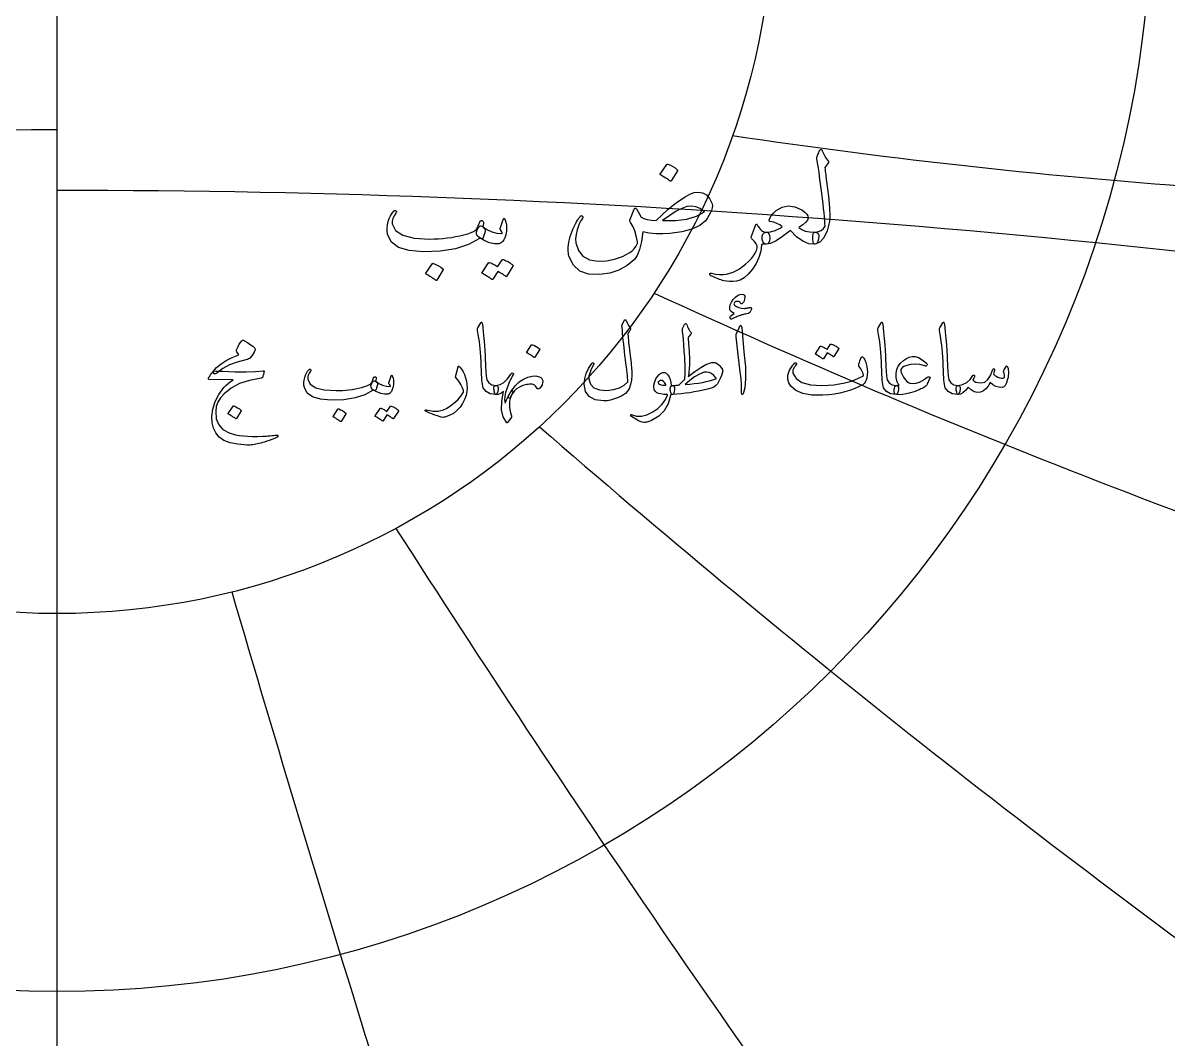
# Model space of a CAD drawing. Header units: millimetres. Extents: x -68 to 68, y -68 to 70.
# Drawn here: x -1.37 to 44.53, y -45.76 to -5.04 of the extents above; entities that cross this region are included whole.
import ezdxf

# ---------------------------------------------------------------- set-up
doc = ezdxf.new("R2010")
doc.units = ezdxf.units.MM
for name, color, linetype in [('CUT_OUTER', 1, 'Continuous'), ('ENGRAVE', 7, 'Continuous'), ('ENGRAVE_FINE', 8, 'Continuous'), ('TEXT', 5, 'Continuous')]:
    doc.layers.add(name, color=color, linetype=linetype)

msp = doc.modelspace()

# ---------------------------------------------------------------- linework, layer by layer
at = {"layer": 'CUT_OUTER'}
msp.add_arc((-0.0002, -0.0002), 68.4749, 142.031029, 87.802838, dxfattribs=at)
at = {"layer": 'ENGRAVE'}
for points in [[(0, -67), (0, 67)], [(0, -67), (0, 67)], [(0, -67), (0, -28.7086)], [(0, -67), (0, -28.7086)]]:
    msp.add_lwpolyline(points, dxfattribs=at)
for radius in [67, 43.8575, 28.7086]:
    msp.add_circle((0, 0), radius, dxfattribs=at)
for centre, radius, start, end in [((64.0554, 239.058), 251.3469, 261.538852, 270.412415), ((154.6262, 267.8205), 312.3469, 245.263509, 252.362359), ((291.4844, 291.4844), 414.5477, 228.966788, 234.290925), ((535.384, 309.1041), 619.762, 212.653734, 216.203159), ((1194.1433, 319.9697), 1237.0459, 196.3296474, 198.1043599)]:
    msp.add_arc(centre, radius, start, end, dxfattribs=at)
at = {"layer": 'ENGRAVE_FINE'}
for centre, radius, start, end in [((0, -213.2992), 203.977, 90, 108.302709), ((0, -424.3012), 412.5496, 80.957515, 90)]:
    msp.add_arc(centre, radius, start, end, dxfattribs=at)
at = {"layer": 'TEXT'}
for points in [[(30.4585, -10.396), (30.4944, -10.3092), (30.5223, -10.2403), (30.5423, -10.1894), (30.5543, -10.1565), (30.5636, -10.1355), (30.5756, -10.1205), (30.5902, -10.1116), (30.6075, -10.1086), (30.6271, -10.1119), (30.6434, -10.1219), (30.6564, -10.1385), (30.666, -10.1618), (30.7103, -10.2759), (30.7632, -10.3787), (30.8247, -10.4702), (30.8949, -10.5503), (30.9145, -10.576), (30.9202, -10.6049), (30.9119, -10.6372), (30.8896, -10.6728), (30.7725, -10.8378), (30.7805, -10.9116), (30.7885, -10.9841), (30.7965, -11.0553), (30.8044, -11.1252), (30.8124, -11.1937), (30.8204, -11.2609), (30.8284, -11.3268), (30.8364, -11.3913), (30.9099, -11.9888), (30.9548, -12.4558), (30.9711, -12.7925), (30.9588, -12.9987), (30.8583, -13.373), (30.7273, -13.6494), (30.5656, -13.8281), (30.3733, -13.9089), (30.368, -13.9089), (30.3627, -13.9089), (30.3573, -13.9089), (30.352, -13.9089), (30.3204, -13.879), (30.3001, -13.8104), (30.2911, -13.7033), (30.2935, -13.5576), (30.2985, -13.5037), (30.3134, -13.4645), (30.3384, -13.4398), (30.3733, -13.4299), (30.5084, -13.4029), (30.6208, -13.354), (30.7106, -13.2832), (30.7778, -13.1903), (30.7733, -13.0789), (30.7652, -12.9522), (30.7534, -12.8101), (30.7379, -12.6528), (30.7191, -12.4808), (30.6973, -12.2948), (30.6725, -12.0949), (30.6448, -11.881), (30.6191, -11.6707), (30.5955, -11.4818), (30.5739, -11.3141), (30.5543, -11.1678), (30.5373, -11.0427), (30.5237, -10.9389), (30.5134, -10.8564), (30.5064, -10.7952), (30.4531, -10.4918), (30.4515, -10.4619), (30.4518, -10.4359), (30.4541, -10.414), (30.4585, -10.396)], [(24.4333, -10.71), (24.44, -10.7034), (24.4493, -10.6994), (24.4612, -10.698), (24.4759, -10.6994), (24.5793, -10.7413), (24.6768, -10.7925), (24.7683, -10.8531), (24.8538, -10.9229), (24.8621, -10.9336), (24.8658, -10.9442), (24.8648, -10.9549), (24.8591, -10.9655), (24.609, -11.37), (24.5996, -11.3797), (24.5877, -11.382), (24.573, -11.377), (24.5557, -11.3647), (24.5408, -11.3541), (24.5171, -11.3381), (24.4849, -11.3168), (24.444, -11.2902), (24.3937, -11.2582), (24.3335, -11.221), (24.2633, -11.1784), (24.1831, -11.1305), (24.1725, -11.1225), (24.1672, -11.1145), (24.1672, -11.1066), (24.1725, -11.0986)], [(25.6788, -11.8171), (25.8644, -11.8444), (26.0221, -11.9316), (26.1518, -12.0786), (26.2536, -12.2855), (26.2649, -12.3647), (26.2563, -12.4532), (26.2277, -12.551), (26.1791, -12.6581), (26.1232, -12.7612), (26.0727, -12.847), (26.0274, -12.9156), (25.9875, -12.9668), (25.7546, -13.1584), (25.4393, -13.3074), (25.0414, -13.4139), (24.561, -13.4778), (24.272, -13.4917), (23.9955, -13.4857), (23.7317, -13.4598), (23.4806, -13.4139), (23.4214, -13.8041), (23.3448, -14.1178), (23.251, -14.355), (23.1399, -14.5157), (22.8485, -14.7635), (22.5172, -14.9481), (22.1459, -15.0695), (21.7348, -15.1278), (21.302, -15.1075), (20.9563, -14.9827), (20.6979, -14.7535), (20.5265, -14.4199), (20.5119, -14.3681), (20.4999, -14.3141), (20.4906, -14.2577), (20.484, -14.199), (20.4806, -14.1383), (20.4813, -14.0759), (20.4859, -14.0119), (20.4946, -13.9461), (20.5132, -13.8299), (20.5372, -13.7153), (20.5665, -13.6023), (20.601, -13.4911), (20.6406, -13.3818), (20.6849, -13.2748), (20.7338, -13.1702), (20.7873, -13.0679), (20.8111, -13.0263), (20.8346, -12.9868), (20.8577, -12.9492), (20.8805, -12.9136), (20.9026, -12.88), (20.9237, -12.8484), (20.9439, -12.8188), (20.963, -12.7911), (20.9766, -12.7755), (20.9909, -12.7659), (21.0059, -12.7622), (21.0215, -12.7645), (21.0382, -12.7709), (21.0508, -12.7792), (21.0595, -12.7895), (21.0641, -12.8018), (21.0654, -12.8158), (21.0641, -12.8311), (21.0601, -12.8477), (21.0535, -12.8657), (21.0145, -12.9245), (20.9776, -12.9894), (20.9427, -13.0603), (20.9098, -13.1371), (20.8406, -13.3337), (20.798, -13.519), (20.782, -13.693), (20.7927, -13.8557), (20.8921, -14.1647), (21.0734, -14.3893), (21.3366, -14.5293), (21.6815, -14.5849), (22.0149, -14.5692), (22.3389, -14.5064), (22.6536, -14.3962), (22.959, -14.2389), (23.0511, -14.1734), (23.1306, -14.0939), (23.1975, -14.0004), (23.2517, -13.8929), (23.258, -13.878), (23.261, -13.8597), (23.2607, -13.838), (23.257, -13.8131), (23.2101, -13.5749), (23.1492, -13.366), (23.0744, -13.1864), (22.9856, -13.036), (22.9679, -13.0084), (22.9576, -12.9841), (22.9546, -12.9631), (22.959, -12.9455), (23.124, -12.5091), (23.1476, -12.4761), (23.1705, -12.4625), (23.1928, -12.4681), (23.2144, -12.4931), (23.4114, -12.8284), (23.5168, -12.8783), (23.6522, -12.9162), (23.8176, -12.9422), (24.0128, -12.9561), (24.2447, -12.7303), (24.4772, -12.521), (24.7104, -12.3284), (24.9443, -12.1524), (25.1678, -12.0057), (25.3648, -11.9009), (25.5351, -11.8381), (25.6788, -11.8171)], [(25.9396, -12.6049), (25.7763, -12.4804), (25.6056, -12.4053), (25.4276, -12.3793), (25.2423, -12.4026), (25.0414, -12.4735), (24.8112, -12.5902), (24.5517, -12.7529), (24.263, -12.9615), (24.7889, -12.9631), (25.2437, -12.9043), (25.6272, -12.7848), (25.9396, -12.6049)], [(30.3733, -13.4299), (30.4511, -13.4415), (30.5037, -13.4764), (30.531, -13.5346), (30.533, -13.6161), (30.507, -13.7422), (30.4718, -13.833), (30.4272, -13.8886), (30.3733, -13.9089), (30.1281, -13.8866), (29.8823, -13.7878), (29.6358, -13.6125), (29.3886, -13.3607), (29.0769, -13.6025), (28.8125, -13.7745), (28.5952, -13.8766), (28.4252, -13.9089), (28.369, -13.8963), (28.3228, -13.8583), (28.2865, -13.7951), (28.2602, -13.7066), (28.2526, -13.5895), (28.2775, -13.5044), (28.3351, -13.4511), (28.4252, -13.4299), (28.5072, -13.4219), (28.5882, -13.4086), (28.6683, -13.3899), (28.7473, -13.366), (28.8253, -13.3364), (28.9023, -13.3008), (28.9783, -13.2592), (29.0533, -13.2116), (28.9612, -13.1365), (28.8497, -13.0759), (28.719, -13.03), (28.569, -12.9987), (28.5553, -12.9931), (28.5463, -12.9814), (28.542, -12.9638), (28.5423, -12.9402), (28.5676, -12.8587), (28.6222, -12.7685), (28.706, -12.6697), (28.8191, -12.5623), (29.055, -12.4209), (29.3048, -12.3693), (29.5686, -12.4076), (29.8464, -12.5357), (29.9641, -12.6175), (30.046, -12.698), (30.0919, -12.7772), (30.1019, -12.855), (30.0726, -12.9389), (30.0007, -13.0307), (29.8863, -13.1305), (29.7293, -13.2382), (29.8414, -13.3221), (29.9861, -13.382), (30.1634, -13.4179), (30.3733, -13.4299)], [(17.0562, -13.2063), (17.0614, -13.209), (17.0662, -13.2116), (17.0707, -13.2143), (17.0748, -13.217), (17.079, -13.22), (17.0835, -13.2236), (17.0883, -13.2279), (17.0935, -13.2329), (17.1364, -13.2835), (17.1533, -13.3553), (17.1444, -13.4485), (17.1094, -13.5629), (17.0772, -13.6325), (17.0442, -13.676), (17.0106, -13.6937), (16.9764, -13.6853), (16.9591, -13.677), (16.9444, -13.6734), (16.9325, -13.6744), (16.9231, -13.68), (16.4867, -13.9189), (15.9651, -14.0872), (15.3583, -14.185), (14.6664, -14.2123), (14.1068, -14.1644), (13.6844, -14.0366), (13.3989, -13.8291), (13.2506, -13.5416), (13.2276, -13.4059), (13.2226, -13.2702), (13.2356, -13.1345), (13.2665, -12.9987), (13.3088, -12.8786), (13.361, -12.7685), (13.4232, -12.6684), (13.4954, -12.5782), (13.509, -12.5669), (13.5233, -12.5596), (13.5383, -12.5563), (13.554, -12.557), (13.5686, -12.5633), (13.5806, -12.5716), (13.5899, -12.5819), (13.5965, -12.5942), (13.5995, -12.6062), (13.5979, -12.6208), (13.5915, -12.6381), (13.5806, -12.6581), (13.5034, -12.7712), (13.4528, -12.8816), (13.4289, -12.9894), (13.4315, -13.0945), (13.5579, -13.358), (13.852, -13.547), (14.3137, -13.6614), (14.9431, -13.7013), (15.116, -13.6986), (15.2884, -13.6907), (15.4606, -13.6774), (15.6324, -13.6587), (15.8029, -13.6348), (15.9711, -13.6055), (16.1369, -13.5709), (16.3004, -13.531), (16.4591, -13.4857), (16.5892, -13.4405), (16.6906, -13.3953), (16.7635, -13.35), (16.7916, -13.3261), (16.8174, -13.2968), (16.8408, -13.2622), (16.8619, -13.2223), (16.8817, -13.1777), (16.9012, -13.1291), (16.9203, -13.0766), (16.9391, -13.02), (16.9464, -13.0027), (16.9577, -12.9881), (16.973, -12.9761), (16.9923, -12.9668), (17.013, -12.9618), (17.0323, -12.9628), (17.0502, -12.9698), (17.0669, -12.9828), (17.0802, -13.0007), (17.0881, -13.0227), (17.0908, -13.0486), (17.0881, -13.0786)], [(16.8965, -13.6321), (16.8386, -13.5772), (16.8087, -13.5084), (16.8067, -13.4255), (16.8327, -13.3287), (16.8889, -13.2419), (16.9404, -13.189), (16.9873, -13.1701), (17.0296, -13.185), (17.2292, -13.3171), (17.4288, -13.4099), (17.6284, -13.4635), (17.828, -13.4778), (17.835, -13.4764), (17.84, -13.4724), (17.843, -13.4658), (17.844, -13.4565), (17.839, -13.4388), (17.824, -13.4126), (17.799, -13.3776), (17.7641, -13.3341), (17.7575, -13.3207), (17.7535, -13.3074), (17.7521, -13.2941), (17.7535, -13.2808), (17.8812, -12.9136), (17.8872, -12.8996), (17.8945, -12.8896), (17.9032, -12.8836), (17.9131, -12.8816), (17.9231, -12.8833), (17.9318, -12.8883), (17.9391, -12.8966), (17.9451, -12.9082), (17.985, -13.0277), (18.009, -13.1464), (18.0169, -13.2645), (18.009, -13.382), (17.983, -13.528), (17.9477, -13.6468), (17.9032, -13.7382), (17.8493, -13.8024), (17.8084, -13.8377), (17.7708, -13.8636), (17.7365, -13.8803), (17.7056, -13.8876), (17.5273, -13.8916), (17.333, -13.8503), (17.1227, -13.7639), (16.8965, -13.6321)], [(27.8238, -13.5789), (27.9888, -13.1531), (28.0071, -13.1192), (28.0247, -13.1025), (28.0417, -13.1032), (28.058, -13.1211), (28.1026, -13.1957), (28.1458, -13.2595), (28.1877, -13.3128), (28.2283, -13.3553), (28.2729, -13.3879), (28.3215, -13.4112), (28.374, -13.4252), (28.4306, -13.4299), (28.4865, -13.4445), (28.5264, -13.4884), (28.5503, -13.5616), (28.5583, -13.6641), (28.5503, -13.7672), (28.5264, -13.8424), (28.4865, -13.8896), (28.4306, -13.9089), (28.3877, -13.9109), (28.3441, -13.9116), (28.2998, -13.9109), (28.2549, -13.9089), (28.2473, -13.9109), (28.2403, -13.9169), (28.234, -13.9269), (28.2283, -13.9408), (28.1997, -14.1927), (28.1298, -14.4372), (28.0187, -14.6743), (27.8664, -14.9042), (27.6964, -15.1041), (27.5324, -15.2515), (27.3744, -15.3463), (27.2223, -15.3886), (27.0793, -15.3995), (26.9482, -15.4005), (26.8291, -15.3916), (26.722, -15.3726), (26.6696, -15.358), (26.6136, -15.3407), (26.5539, -15.3207), (26.4905, -15.2981), (26.4238, -15.2721), (26.3541, -15.2422), (26.2814, -15.2083), (26.2057, -15.1703), (26.1868, -15.1617), (26.1725, -15.1517), (26.1628, -15.1404), (26.1578, -15.1278), (26.1545, -15.1108), (26.1552, -15.0972), (26.1598, -15.0868), (26.1685, -15.0799), (26.1798, -15.0735), (26.1924, -15.0705), (26.2064, -15.0709), (26.2217, -15.0745), (26.3894, -15.1085), (26.5464, -15.1251), (26.6927, -15.1244), (26.8285, -15.1065), (26.9627, -15.071), (27.0939, -15.0233), (27.2222, -14.9633), (27.3474, -14.8909), (27.47, -14.8066), (27.5903, -14.7106), (27.7082, -14.603), (27.8238, -14.4837), (27.9106, -14.375), (27.9795, -14.2668), (28.0304, -14.1594), (28.0633, -14.0526), (28.0537, -13.9781), (28.0141, -13.8929), (27.9445, -13.7971), (27.8451, -13.6907), (27.8278, -13.6677), (27.8185, -13.6414), (27.8171, -13.6118), (27.8238, -13.5789)], [(15.039, -14.686), (15.0456, -14.6793), (15.0549, -14.6753), (15.0669, -14.674), (15.0815, -14.6753), (15.185, -14.7173), (15.2825, -14.7685), (15.3739, -14.829), (15.4594, -14.8989), (15.4678, -14.9095), (15.4714, -14.9202), (15.4704, -14.9308), (15.4648, -14.9415), (15.2146, -15.346), (15.2053, -15.3556), (15.1933, -15.358), (15.1787, -15.353), (15.1614, -15.3407), (15.1464, -15.33), (15.1228, -15.3141), (15.0905, -15.2928), (15.0496, -15.2661), (14.9994, -15.2342), (14.9392, -15.197), (14.869, -15.1544), (14.7888, -15.1065), (14.7781, -15.0985), (14.7728, -15.0905), (14.7728, -15.0825), (14.7781, -15.0745)], [(17.844, -14.537), (17.8506, -14.5303), (17.8599, -14.5263), (17.8719, -14.525), (17.8865, -14.5263), (17.9389, -14.5459), (17.9897, -14.5676), (18.0387, -14.5912), (18.0861, -14.6168), (18.1322, -14.6447), (18.1773, -14.6753), (18.2214, -14.7086), (18.2644, -14.7445), (18.2728, -14.7555), (18.2764, -14.7672), (18.2754, -14.7795), (18.2698, -14.7924), (18.0143, -15.197), (18.0073, -15.2023), (17.997, -15.2023), (17.9833, -15.197), (17.9664, -15.1863), (17.9547, -15.1765), (17.9358, -15.163), (17.9095, -15.1459), (17.8759, -15.1251), (17.8346, -15.1003), (17.7854, -15.0712), (17.7282, -15.0378), (17.663, -15), (17.4607, -15.3141), (17.4514, -15.3237), (17.4394, -15.326), (17.4248, -15.321), (17.4075, -15.3087), (17.3925, -15.2981), (17.3689, -15.2821), (17.3366, -15.2608), (17.2957, -15.2342), (17.2455, -15.2023), (17.1853, -15.165), (17.1151, -15.1224), (17.0349, -15.0745), (17.0266, -15.0666), (17.0229, -15.0586), (17.0239, -15.0506), (17.0296, -15.0426), (17.2904, -14.6541), (17.2971, -14.6474), (17.3064, -14.6434), (17.3183, -14.6421), (17.333, -14.6434), (17.3776, -14.6579), (17.4208, -14.6747), (17.4627, -14.6938), (17.5033, -14.7153), (17.5426, -14.7387), (17.5805, -14.7638), (17.6171, -14.7906), (17.6523, -14.8191)], [(27.6927, -16.6899), (27.6407, -16.6997), (27.5924, -16.7089), (27.5479, -16.7176), (27.5071, -16.7259), (27.4703, -16.7339), (27.4377, -16.7418), (27.4094, -16.7498), (27.3853, -16.7578), (27.3609, -16.7669), (27.3315, -16.7783), (27.297, -16.7919), (27.2576, -16.8077), (27.2132, -16.826), (27.1638, -16.8471), (27.1094, -16.8709), (27.05, -16.8975), (27.0258, -16.9055), (27.0051, -16.9055), (26.9879, -16.8975), (26.9742, -16.8816), (26.9659, -16.8424), (26.9891, -16.7967), (27.0438, -16.7446), (27.1299, -16.6859), (27.064, -16.6485), (27.0141, -16.6081), (26.9802, -16.5647), (26.9622, -16.5183), (26.9587, -16.4307), (26.9802, -16.3357), (27.0266, -16.2331), (27.0979, -16.1231), (27.183, -16.0245), (27.2706, -15.9564), (27.3606, -15.9187), (27.4532, -15.9115), (27.5049, -15.9245), (27.54, -15.9514), (27.5587, -15.9923), (27.561, -16.0472), (27.552, -16.1066), (27.537, -16.161), (27.5161, -16.2104), (27.4891, -16.2548), (27.4622, -16.286), (27.4372, -16.2997), (27.4143, -16.296), (27.3933, -16.2748), (27.3694, -16.2431), (27.3414, -16.2199), (27.3095, -16.2052), (27.2736, -16.1989), (27.2359, -16.1989), (27.2027, -16.2069), (27.174, -16.2229), (27.1498, -16.2468), (27.1321, -16.2758), (27.1269, -16.3027), (27.1341, -16.3277), (27.1538, -16.3506), (27.2277, -16.4053), (27.3175, -16.4454), (27.4233, -16.4711), (27.545, -16.4824), (27.5556, -16.482), (27.5675, -16.4809), (27.5806, -16.479), (27.5949, -16.4764), (27.6105, -16.4733), (27.6274, -16.4699), (27.6454, -16.4663), (27.6648, -16.4624), (27.6857, -16.4585), (27.7047, -16.4549), (27.7217, -16.4515), (27.7366, -16.4484), (27.7499, -16.4458), (27.7616, -16.4439), (27.7718, -16.4428), (27.7805, -16.4424), (27.797, -16.4442), (27.8105, -16.4494), (27.821, -16.4582), (27.8284, -16.4704), (27.8332, -16.4821), (27.8354, -16.4933), (27.8352, -16.5041), (27.8324, -16.5143), (27.7938, -16.5866), (27.7576, -16.64), (27.7239, -16.6745), (27.6927, -16.6899)], [(22.7268, -16.9614), (22.7337, -16.9492), (22.7427, -16.9404), (22.7537, -16.9352), (22.7667, -16.9334), (22.7796, -16.9357), (22.7906, -16.9424), (22.7996, -16.9537), (22.8066, -16.9694), (22.8438, -17.0609), (22.8834, -17.14), (22.9256, -17.2066), (22.9703, -17.2608), (22.9835, -17.2802), (22.9872, -17.3027), (22.9815, -17.3282), (22.9663, -17.3566), (22.9565, -17.3703), (22.9473, -17.3835), (22.9386, -17.3963), (22.9303, -17.4085), (22.9226, -17.42), (22.9154, -17.4304), (22.9086, -17.4399), (22.9024, -17.4484), (22.8919, -17.4639), (22.8844, -17.4823), (22.8799, -17.5038), (22.8784, -17.5282), (22.8832, -17.5972), (22.8894, -17.6725), (22.8972, -17.7539), (22.9064, -17.8416), (22.9169, -17.9355), (22.9283, -18.0357), (22.9408, -18.1421), (22.9543, -18.2548), (22.9694, -18.3672), (22.9827, -18.4728), (22.9943, -18.5718), (23.0042, -18.664), (23.0126, -18.7497), (23.0197, -18.8291), (23.0255, -18.9023), (23.0301, -18.9693), (23.0354, -19.1677), (23.0192, -19.3556), (22.9815, -19.5329), (22.9224, -19.6999), (22.8647, -19.7979), (22.7757, -19.8885), (22.6551, -19.9716), (22.5032, -20.0472), (22.3385, -20.1098), (22.1839, -20.1539), (22.0391, -20.1796), (21.9044, -20.1869), (21.5671, -20.1405), (21.3256, -20.0132), (21.1799, -19.8051), (21.13, -19.5162), (21.1474, -19.3009), (21.2038, -19.0901), (21.2991, -18.8838), (21.4334, -18.6819), (21.4436, -18.6702), (21.4543, -18.663), (21.4656, -18.6602), (21.4773, -18.662), (21.4898, -18.6667), (21.4992, -18.6729), (21.5057, -18.6807), (21.5092, -18.6899), (21.5117, -18.7036), (21.5112, -18.7168), (21.5077, -18.7296), (21.5012, -18.7418), (21.4097, -18.9202), (21.3465, -19.0721), (21.3119, -19.1976), (21.3056, -19.2967), (21.3722, -19.51), (21.5162, -19.6589), (21.7375, -19.7435), (22.0361, -19.7637), (22.3054, -19.7345), (22.5341, -19.6669), (22.7225, -19.5609), (22.8705, -19.4164), (22.8673, -19.3467), (22.862, -19.2652), (22.8544, -19.1721), (22.8445, -19.0671), (22.8322, -18.9502), (22.8171, -18.8211), (22.7992, -18.6798), (22.7786, -18.5262), (22.7592, -18.3678), (22.7407, -18.2119), (22.7233, -18.0584), (22.7068, -17.9075), (22.6916, -17.759), (22.6779, -17.6131), (22.6656, -17.4696), (22.6549, -17.3286), (22.6389, -17.1929), (22.6397, -17.1775), (22.6419, -17.163), (22.6457, -17.1495), (22.6509, -17.137)], [(16.9864, -17.0572), (16.9941, -17.0452), (17.0013, -17.0372), (17.0081, -17.0332), (17.0143, -17.0332), (17.0238, -17.0385), (17.0323, -17.0542), (17.0397, -17.0804), (17.0462, -17.1171), (17.0792, -17.4152), (17.1061, -17.6909), (17.1271, -17.9442), (17.142, -18.1749), (17.1516, -18.3723), (17.1605, -18.5492), (17.1686, -18.7056), (17.176, -18.8416), (17.1823, -18.9571), (17.1874, -19.0522), (17.1913, -19.1268), (17.1939, -19.1809), (17.2294, -19.3431), (17.3077, -19.4623), (17.429, -19.5387), (17.5931, -19.5721), (17.6388, -19.5841), (17.668, -19.612), (17.6807, -19.6559), (17.677, -19.7158), (17.6582, -19.8101), (17.638, -19.8775), (17.6163, -19.9179), (17.5931, -19.9314), (17.3621, -19.901), (17.1919, -19.8096), (17.0827, -19.6574), (17.0343, -19.4444), (17.0266, -19.3425), (17.0198, -19.2403), (17.0137, -19.1379), (17.0083, -19.0352), (17.0034, -18.9323), (16.9988, -18.8291), (16.9945, -18.7257), (16.9903, -18.622), (16.9829, -18.4243), (16.9724, -18.2463), (16.9589, -18.088), (16.9424, -17.9494), (16.923, -17.8163), (16.9005, -17.6745), (16.8751, -17.5239), (16.8466, -17.3646), (16.8429, -17.3359), (16.8436, -17.3097), (16.8489, -17.286), (16.8586, -17.2648)], [(25.1618, -17.1051), (25.1713, -17.0949), (25.1798, -17.0881), (25.1873, -17.0849), (25.1938, -17.0851), (25.2015, -17.0886), (25.2087, -17.0951), (25.2155, -17.1046), (25.2217, -17.1171), (25.247, -17.171), (25.2711, -17.2209), (25.2939, -17.2668), (25.3155, -17.3087), (25.3361, -17.3461), (25.3559, -17.3785), (25.375, -17.406), (25.3934, -17.4284), (25.4068, -17.4469), (25.4113, -17.4664), (25.4068, -17.4868), (25.3934, -17.5083), (25.3135, -17.6081), (25.3033, -17.6253), (25.2966, -17.645), (25.2933, -17.6672), (25.2936, -17.6919), (25.3065, -17.8803), (25.3175, -18.0462), (25.3265, -18.1897), (25.3335, -18.3107), (25.3387, -18.4095), (25.3425, -18.4863), (25.3447, -18.5412), (25.3455, -18.5741), (25.3446, -18.6714), (25.342, -18.7638), (25.3376, -18.8511), (25.3315, -18.9334), (25.3239, -19.0108), (25.315, -19.0831), (25.3049, -19.1505), (25.2936, -19.2128), (25.5648, -19.0053), (25.7995, -18.8456), (25.9979, -18.7338), (26.1598, -18.6699), (26.2319, -18.653), (26.2965, -18.646), (26.3537, -18.649), (26.4033, -18.662), (26.4734, -18.6984), (26.5401, -18.7558), (26.6032, -18.8341), (26.6628, -18.9334), (26.672, -18.9571), (26.6758, -18.9843), (26.674, -19.015), (26.6668, -19.0492), (26.6271, -19.1719), (26.58, -19.2887), (26.5253, -19.3995), (26.4632, -19.5043), (26.4028, -19.5716), (26.3175, -19.63), (26.2072, -19.6794), (26.072, -19.7198), (25.891, -19.7599), (25.7112, -19.7962), (25.5327, -19.8287), (25.3554, -19.8575), (25.1797, -19.8824), (25.0057, -19.9029), (24.8334, -19.9193), (24.6628, -19.9314), (24.6436, -19.9259), (24.6259, -19.9094), (24.6097, -19.882), (24.595, -19.8436), (24.582, -19.7964), (24.575, -19.7508), (24.574, -19.7066), (24.579, -19.6639), (24.5902, -19.6268), (24.608, -19.5991), (24.6322, -19.5809), (24.6628, -19.5721), (24.7036, -19.5699), (24.7422, -19.5671), (24.7785, -19.5639), (24.8125, -19.5601), (24.8444, -19.5564), (24.8739, -19.5532), (24.9012, -19.5504), (24.9263, -19.5482), (25.1499, -19.3326), (25.1519, -19.3232), (25.1539, -19.3111), (25.1558, -19.2963), (25.1578, -19.2787), (25.1598, -19.2584), (25.1618, -19.2353), (25.1638, -19.2095), (25.1658, -19.1809), (25.1676, -19.1498), (25.1688, -19.1165), (25.1696, -19.081), (25.1698, -19.0432), (25.1698, -19.0034), (25.1698, -18.9619), (25.1698, -18.9186), (25.1698, -18.8735), (25.1693, -18.8226), (25.1678, -18.7618), (25.1653, -18.6909), (25.1618, -18.6101), (25.1573, -18.5197), (25.1519, -18.4204), (25.1454, -18.3122), (25.1379, -18.1949), (25.1207, -17.9347), (25.1049, -17.7288), (25.0907, -17.5774), (25.078, -17.4803), (25.0678, -17.418), (25.061, -17.3706), (25.0578, -17.3381), (25.058, -17.3207), (25.0701, -17.2877), (25.0825, -17.2568), (25.0951, -17.2279), (25.1079, -17.2009), (25.121, -17.1755), (25.1344, -17.151), (25.148, -17.1276), (25.1618, -17.1051)], [(27.3295, -17.2568), (27.3676, -17.1829), (27.3983, -17.157), (27.4215, -17.179), (27.4372, -17.2488), (27.5291, -18.2268), (27.5837, -18.8271), (27.5959, -19.3067), (27.5657, -19.6654), (27.4931, -19.9034), (27.4799, -19.9229), (27.4682, -19.9334), (27.4579, -19.9349), (27.4492, -19.9274), (27.4422, -19.9157), (27.4372, -19.9005), (27.4342, -19.8817), (27.4332, -19.8595), (27.4332, -19.6866), (27.4253, -19.5033), (27.4093, -19.3094), (27.3853, -19.1051), (27.3801, -19.0517), (27.3644, -18.9075), (27.3382, -18.6724), (27.3015, -18.3466), (27.2137, -17.6241), (27.2117, -17.5856), (27.2137, -17.5502), (27.2197, -17.5178), (27.2297, -17.4883)], [(33.0299, -17.0572), (33.0377, -17.0452), (33.0449, -17.0372), (33.0516, -17.0332), (33.0579, -17.0332), (33.0674, -17.0385), (33.0758, -17.0542), (33.0833, -17.0804), (33.0898, -17.1171), (33.1228, -17.4152), (33.1497, -17.6909), (33.1707, -17.9442), (33.1856, -18.1749), (33.1952, -18.3723), (33.2041, -18.5492), (33.2122, -18.7056), (33.2196, -18.8416), (33.2259, -18.9571), (33.231, -19.0522), (33.2349, -19.1268), (33.2375, -19.1809), (33.2729, -19.3431), (33.3513, -19.4623), (33.4725, -19.5387), (33.6367, -19.5721), (33.6824, -19.5841), (33.7116, -19.612), (33.7243, -19.6559), (33.7205, -19.7158), (33.7018, -19.8101), (33.6816, -19.8775), (33.6599, -19.9179), (33.6367, -19.9314), (33.4057, -19.901), (33.2355, -19.8096), (33.1262, -19.6574), (33.0778, -19.4444), (33.0702, -19.3425), (33.0634, -19.2403), (33.0573, -19.1379), (33.0519, -19.0352), (33.047, -18.9323), (33.0424, -18.8291), (33.038, -18.7257), (33.0339, -18.622), (33.0264, -18.4243), (33.016, -18.2463), (33.0025, -18.088), (32.986, -17.9494), (32.9666, -17.8163), (32.9441, -17.6745), (32.9187, -17.5239), (32.8902, -17.3646), (32.8865, -17.3359), (32.8872, -17.3097), (32.8925, -17.286), (32.9022, -17.2648)], [(35.5009, -17.0572), (35.5087, -17.0452), (35.5159, -17.0372), (35.5227, -17.0332), (35.5289, -17.0332), (35.5384, -17.0385), (35.5469, -17.0542), (35.5543, -17.0804), (35.5608, -17.1171), (35.5938, -17.4152), (35.6207, -17.6909), (35.6417, -17.9442), (35.6566, -18.1749), (35.6662, -18.3723), (35.6751, -18.5492), (35.6832, -18.7056), (35.6906, -18.8416), (35.6969, -18.9571), (35.702, -19.0522), (35.7059, -19.1268), (35.7085, -19.1809), (35.744, -19.3431), (35.8223, -19.4623), (35.9436, -19.5387), (36.1077, -19.5721), (36.1534, -19.5841), (36.1826, -19.612), (36.1953, -19.6559), (36.1916, -19.7158), (36.1728, -19.8101), (36.1526, -19.8775), (36.1309, -19.9179), (36.1077, -19.9314), (35.8767, -19.901), (35.7065, -19.8096), (35.5973, -19.6574), (35.5489, -19.4444), (35.5412, -19.3425), (35.5344, -19.2403), (35.5283, -19.1379), (35.5229, -19.0352), (35.518, -18.9323), (35.5134, -18.8291), (35.5091, -18.7257), (35.5049, -18.622), (35.4975, -18.4243), (35.487, -18.2463), (35.4735, -18.088), (35.457, -17.9494), (35.4376, -17.8163), (35.4151, -17.6745), (35.3897, -17.5239), (35.3612, -17.3646), (35.3575, -17.3359), (35.3582, -17.3097), (35.3635, -17.286), (35.3732, -17.2648)], [(7.5694, -18.5382), (7.2206, -18.6293), (6.9127, -18.7468), (6.6457, -18.8907), (6.4197, -19.0611), (6.385, -19.0873), (6.3528, -19.1021), (6.3231, -19.1053), (6.2959, -19.0971), (6.2643, -19.0594), (6.269, -19.0063), (6.3102, -18.9376), (6.3878, -18.8536), (6.5711, -18.7014), (6.782, -18.5642), (7.0202, -18.4419), (7.2859, -18.3346), (7.2101, -18.2228), (7.1959, -18.1949), (7.1891, -18.167), (7.1899, -18.139), (7.1981, -18.1111), (7.2518, -18.0045), (7.3009, -17.9165), (7.3456, -17.8469), (7.3857, -17.7957), (7.4114, -17.7715), (7.4366, -17.7588), (7.4613, -17.7575), (7.4855, -17.7678), (7.626, -17.8471), (7.744, -17.9215), (7.8396, -17.9908), (7.9127, -18.0552), (7.9269, -18.0759), (7.9336, -18.1021), (7.9329, -18.1338), (7.9247, -18.1709), (7.899, -18.2291), (7.8578, -18.2997), (7.8012, -18.3828), (7.7291, -18.4783), (7.7101, -18.4925), (7.6772, -18.5073), (7.6303, -18.5225), (7.5694, -18.5382)], [(19.0182, -17.9434), (19.0232, -17.9384), (19.0302, -17.9354), (19.0392, -17.9344), (19.0502, -17.9354), (19.1278, -17.9669), (19.2009, -18.0053), (19.2695, -18.0507), (19.3336, -18.1031), (19.3398, -18.1111), (19.3426, -18.1191), (19.3418, -18.127), (19.3376, -18.135), (19.15, -18.4384), (19.143, -18.4456), (19.134, -18.4474), (19.123, -18.4436), (19.1101, -18.4344), (19.0988, -18.4264), (19.0811, -18.4145), (19.0569, -18.3985), (19.0262, -18.3785), (18.9886, -18.3546), (18.9434, -18.3266), (18.8908, -18.2947), (18.8306, -18.2588), (18.8226, -18.2528), (18.8186, -18.2468), (18.8186, -18.2408), (18.8226, -18.2348)], [(31.002, -17.9155), (31.007, -17.9105), (31.014, -17.9075), (31.023, -17.9065), (31.034, -17.9075), (31.0733, -17.9222), (31.1113, -17.9384), (31.1481, -17.9561), (31.1837, -17.9753), (31.2182, -17.9963), (31.252, -18.0193), (31.2851, -18.0442), (31.3174, -18.0711), (31.3236, -18.0794), (31.3264, -18.0881), (31.3256, -18.0973), (31.3214, -18.1071), (31.1298, -18.4105), (31.1245, -18.4145), (31.1168, -18.4145), (31.1066, -18.4105), (31.0939, -18.4025), (31.0851, -18.3951), (31.0709, -18.385), (31.0512, -18.3722), (31.026, -18.3566), (30.9951, -18.338), (30.9581, -18.3162), (30.9152, -18.2911), (30.8663, -18.2628), (30.7146, -18.4983), (30.7076, -18.5055), (30.6986, -18.5073), (30.6877, -18.5035), (30.6747, -18.4943), (30.6635, -18.4863), (30.6458, -18.4743), (30.6216, -18.4584), (30.5909, -18.4384), (30.5532, -18.4145), (30.508, -18.3865), (30.4554, -18.3546), (30.3953, -18.3186), (30.389, -18.3127), (30.3863, -18.3067), (30.387, -18.3007), (30.3913, -18.2947), (30.5869, -18.0033), (30.5919, -17.9983), (30.5989, -17.9953), (30.6078, -17.9943), (30.6188, -17.9953), (30.6522, -18.0062), (30.6847, -18.0188), (30.7161, -18.0331), (30.7466, -18.0492), (30.776, -18.0668), (30.8044, -18.0856), (30.8319, -18.1057), (30.8583, -18.127)], [(16.0682, -18.8176), (16.0705, -18.8104), (16.0732, -18.8047), (16.0764, -18.8004), (16.0802, -18.7977), (16.0914, -18.7967), (16.1051, -18.8017), (16.1213, -18.8127), (16.1401, -18.8296), (16.2129, -18.9162), (16.2758, -19.0162), (16.3287, -19.1298), (16.3716, -19.2568), (16.405, -19.3935), (16.4255, -19.5282), (16.433, -19.6609), (16.4275, -19.7917), (16.3921, -19.9638), (16.3337, -20.129), (16.2523, -20.2872), (16.148, -20.4384), (16.0233, -20.5753), (15.8806, -20.6869), (15.7199, -20.7729), (15.5413, -20.8336), (15.4934, -20.8438), (15.4455, -20.8465), (15.3976, -20.8418), (15.3497, -20.8296), (15.2393, -20.791), (15.1396, -20.7552), (15.0506, -20.7222), (14.9724, -20.6919), (14.9052, -20.6643), (14.8492, -20.6395), (14.8044, -20.6174), (14.7708, -20.598), (14.7638, -20.5921), (14.7589, -20.5861), (14.7559, -20.5801), (14.7549, -20.5741), (14.7556, -20.5664), (14.7579, -20.5591), (14.7616, -20.5524), (14.7668, -20.5461), (14.7736, -20.5414), (14.7818, -20.5392), (14.7915, -20.5394), (14.8028, -20.5422), (14.8711, -20.5605), (14.9365, -20.5756), (14.9989, -20.5874), (15.0582, -20.596), (15.1151, -20.6014), (15.17, -20.6035), (15.2229, -20.6024), (15.2738, -20.598), (15.3246, -20.5899), (15.3771, -20.5776), (15.4314, -20.561), (15.4874, -20.5402), (15.5451, -20.5148), (15.6046, -20.4848), (15.6659, -20.45), (15.7289, -20.4104), (15.9058, -20.2832), (16.0572, -20.145), (16.1832, -19.9958), (16.2838, -19.8356), (16.2903, -19.8226), (16.2938, -19.8076), (16.2942, -19.7907), (16.2918, -19.7717), (16.2498, -19.6597), (16.184, -19.5352), (16.0942, -19.3982), (15.9804, -19.2488), (15.9754, -19.2393), (15.9724, -19.2308), (15.9714, -19.2233), (15.9724, -19.2168)], [(32.3034, -18.4464), (32.3302, -18.4801), (32.3548, -18.5172), (32.3771, -18.5579), (32.3972, -18.6021), (32.4151, -18.6495), (32.4307, -18.6999), (32.444, -18.7533), (32.4551, -18.8097), (32.4696, -18.9229), (32.4731, -19.0352), (32.4656, -19.1465), (32.4471, -19.2568), (32.4192, -19.3551), (32.3832, -19.4344), (32.3393, -19.4948), (32.2874, -19.5362), (32.1228, -19.6233), (31.9481, -19.7009), (31.7635, -19.769), (31.5689, -19.8276), (31.3643, -19.8763), (31.1497, -19.9144), (30.9252, -19.9421), (30.6907, -19.9593), (30.2511, -19.9548), (29.8903, -19.8935), (29.6084, -19.7752), (29.4053, -19.6001), (29.3219, -19.4631), (29.2835, -19.3156), (29.29, -19.1577), (29.3414, -18.9893), (29.3587, -18.953), (29.3788, -18.9159), (29.4016, -18.8781), (29.4272, -18.8396), (29.4555, -18.8003), (29.4866, -18.7603), (29.5204, -18.7195), (29.557, -18.6779), (29.5692, -18.6662), (29.5819, -18.659), (29.5951, -18.6562), (29.6089, -18.658), (29.6181, -18.6615), (29.6258, -18.6679), (29.6321, -18.6774), (29.6368, -18.6899), (29.639, -18.7016), (29.6378, -18.7129), (29.6331, -18.7236), (29.6248, -18.7338), (29.5906, -18.7745), (29.5599, -18.8166), (29.5328, -18.8603), (29.5091, -18.9055), (29.4928, -18.9486), (29.4841, -18.9903), (29.4829, -19.0305), (29.4891, -19.0691), (29.6138, -19.2949), (29.8484, -19.4534), (30.1927, -19.5444), (30.6468, -19.5681), (30.8964, -19.5585), (31.1343, -19.5377), (31.3604, -19.5056), (31.5749, -19.4623), (31.7778, -19.4078), (31.9696, -19.3421), (32.1501, -19.2651), (32.3194, -19.1769), (32.3029, -19.0946), (32.2655, -19.0033), (32.2071, -18.903), (32.1278, -18.7937), (32.1253, -18.7832), (32.1258, -18.7638), (32.1293, -18.7353), (32.1357, -18.6979), (32.1375, -18.6941), (32.1387, -18.6909), (32.1395, -18.6882), (32.1397, -18.6859), (32.1527, -18.635), (32.1717, -18.5781), (32.1966, -18.5153), (32.2276, -18.4464), (32.2413, -18.4254), (32.2585, -18.4184), (32.2792, -18.4254), (32.3034, -18.4464)], [(34.982, -19.2807), (34.8742, -19.5202), (34.8605, -19.5439), (34.8473, -19.5631), (34.8345, -19.5779), (34.8223, -19.5881), (34.7602, -19.6306), (34.6936, -19.6704), (34.6225, -19.7075), (34.5469, -19.7418), (34.467, -19.7738), (34.3832, -19.8041), (34.2954, -19.8327), (34.2036, -19.8595), (34.0319, -19.9015), (33.8802, -19.9274), (33.7485, -19.9374), (33.6367, -19.9314), (33.594, -19.9119), (33.5659, -19.8735), (33.5521, -19.8161), (33.5529, -19.7398), (33.5631, -19.6709), (33.5778, -19.62), (33.597, -19.5871), (33.6207, -19.5721), (33.6247, -19.5721), (33.6287, -19.5721), (33.6327, -19.5721), (33.6367, -19.5721), (33.6664, -19.5751), (33.6956, -19.5761), (33.7243, -19.5751), (33.7525, -19.5721), (33.7041, -19.5005), (33.6667, -19.4214), (33.6402, -19.3348), (33.6247, -19.2408), (33.6225, -19.0724), (33.6517, -18.9224), (33.7123, -18.7909), (33.8044, -18.6779), (33.9229, -18.5724), (34.0389, -18.4913), (34.1524, -18.4347), (34.2634, -18.4025), (34.3832, -18.4027), (34.5189, -18.4474), (34.6706, -18.5365), (34.8383, -18.6699), (34.8572, -18.6906), (34.8662, -18.7129), (34.8652, -18.7366), (34.8543, -18.7618), (34.8385, -18.7812), (34.8193, -18.7917), (34.7966, -18.7932), (34.7704, -18.7857), (34.5826, -18.7313), (34.3942, -18.7119), (34.2053, -18.7273), (34.0159, -18.7777), (33.9408, -18.8094), (33.8832, -18.8446), (33.843, -18.8833), (33.8203, -18.9254), (33.8149, -18.9788), (33.8303, -19.0472), (33.8667, -19.1305), (33.9241, -19.2288), (33.994, -19.3281), (34.0599, -19.4025), (34.1217, -19.4519), (34.1796, -19.4763), (34.3056, -19.4888), (34.4321, -19.4743), (34.5591, -19.4329), (34.6866, -19.3645), (34.8024, -19.2847), (34.8622, -19.2468), (34.9101, -19.2248), (34.9461, -19.2188), (34.97, -19.2288), (34.9798, -19.241), (34.985, -19.2538), (34.9857, -19.267), (34.982, -19.2807)], [(38.0438, -18.7937), (38.0525, -18.7877), (38.0628, -18.7897), (38.0745, -18.7997), (38.0877, -18.8176), (38.1019, -18.8481), (38.1127, -18.8915), (38.1199, -18.9479), (38.1236, -19.0172), (38.1249, -19.0961), (38.1207, -19.1729), (38.1109, -19.2478), (38.0957, -19.3206), (38.0513, -19.4623), (38.0019, -19.5641), (37.9475, -19.626), (37.8881, -19.648), (37.7477, -19.6397), (37.6177, -19.6031), (37.4982, -19.5379), (37.3891, -19.4444), (37.3143, -19.5918), (37.2255, -19.7068), (37.1227, -19.7894), (37.0059, -19.8396), (36.8834, -19.8506), (36.7594, -19.8196), (36.6339, -19.7468), (36.5069, -19.632), (36.4041, -19.763), (36.3033, -19.8565), (36.2045, -19.9127), (36.1077, -19.9314), (36.0883, -19.9204), (36.0698, -19.8875), (36.0523, -19.8326), (36.0359, -19.7557), (36.0299, -19.6799), (36.0399, -19.624), (36.0658, -19.5881), (36.1077, -19.5721), (36.2918, -19.5305), (36.453, -19.4494), (36.5912, -19.3289), (36.7065, -19.1689), (36.7127, -19.1602), (36.7195, -19.154), (36.7267, -19.1502), (36.7345, -19.149), (36.7439, -19.15), (36.7524, -19.153), (36.7599, -19.158), (36.7664, -19.1649), (36.7701, -19.1864), (36.7614, -19.2228), (36.7402, -19.2742), (36.7065, -19.3406), (36.7507, -19.3917), (36.8193, -19.4294), (36.9123, -19.4536), (37.0299, -19.4643), (37.1763, -19.4336), (37.3043, -19.3336), (37.4138, -19.1642), (37.5049, -18.9254), (37.5094, -18.9132), (37.5149, -18.9045), (37.5214, -18.8992), (37.5289, -18.8975), (37.5401, -18.8985), (37.5498, -18.9015), (37.558, -18.9065), (37.5648, -18.9134), (37.5698, -18.9234), (37.5728, -18.9334), (37.5738, -18.9434), (37.5728, -18.9534), (37.5328, -19.121), (37.5795, -19.1624), (37.6356, -19.1989), (37.7013, -19.2303), (37.7764, -19.2568), (37.8495, -19.274), (37.9051, -19.2777), (37.9433, -19.268), (37.964, -19.2448), (37.9707, -19.2094), (37.967, -19.159), (37.9527, -19.0936), (37.928, -19.0132), (37.9323, -18.9905), (37.953, -18.9464), (37.9902, -18.8808), (38.0438, -18.7937)], [(6.6273, -19.0013), (7.1395, -19.0192), (7.5823, -19.0212), (7.9558, -19.0073), (8.26, -18.9773), (8.2693, -18.9762), (8.2774, -18.9768), (8.2843, -18.9792), (8.2899, -18.9833), (8.294, -18.9889), (8.2964, -18.9958), (8.297, -19.0039), (8.2959, -19.0132), (8.288, -19.0497), (8.2804, -19.0831), (8.2731, -19.1135), (8.266, -19.141), (8.2591, -19.1654), (8.2525, -19.1869), (8.2461, -19.2054), (8.24, -19.2208), (8.227, -19.2455), (8.2121, -19.2637), (8.1951, -19.2755), (8.1761, -19.2807), (7.7151, -19.3643), (7.3139, -19.4953), (6.9726, -19.6737), (6.6911, -19.8995), (6.5489, -20.0619), (6.4456, -20.2338), (6.3813, -20.4152), (6.3558, -20.606), (6.3803, -20.9057), (6.4776, -21.1499), (6.6477, -21.3388), (6.8907, -21.4723), (7.0167, -21.5127), (7.1552, -21.5461), (7.3062, -21.5726), (7.4696, -21.592), (7.6452, -21.6048), (7.8328, -21.611), (8.0324, -21.6107), (8.244, -21.604), (8.3192, -21.5998), (8.3932, -21.595), (8.4659, -21.5898), (8.5374, -21.5841), (8.6072, -21.5778), (8.6746, -21.5711), (8.7399, -21.5638), (8.8029, -21.5561), (8.8221, -21.5551), (8.8358, -21.5601), (8.844, -21.5711), (8.8468, -21.588), (8.8453, -21.6078), (8.8408, -21.623), (8.8333, -21.6337), (8.8228, -21.6399), (8.7101, -21.6876), (8.6033, -21.7308), (8.5025, -21.7694), (8.4077, -21.8036), (8.3191, -21.8335), (8.237, -21.8595), (8.1614, -21.8815), (8.0923, -21.8994), (8.0273, -21.9126), (7.9641, -21.9244), (7.9026, -21.9346), (7.8428, -21.9433), (7.7846, -21.9501), (7.7276, -21.9543), (7.6718, -21.9561), (7.6173, -21.9553), (7.245, -21.9264), (6.9347, -21.8635), (6.6862, -21.7667), (6.4995, -21.6359), (6.3626, -21.4725), (6.267, -21.2817), (6.2129, -21.0634), (6.2001, -20.8176), (6.2393, -20.5127), (6.3329, -20.2168), (6.4808, -19.9299), (6.6832, -19.652), (6.7623, -19.5679), (6.8518, -19.4873), (6.9519, -19.4102), (7.0624, -19.3366), (6.0964, -19.3286), (6.0731, -19.3186), (6.0634, -19.3007), (6.0672, -19.2747), (6.0844, -19.2408), (6.1168, -19.1914), (6.1463, -19.147), (6.1727, -19.1076), (6.1961, -19.0731), (6.2166, -19.0439), (6.2341, -19.0202), (6.2485, -19.002), (6.26, -18.9893), (6.286, -18.987), (6.3558, -18.9883), (6.4696, -18.993), (6.6273, -19.0013)], [(12.7669, -19.4045), (12.7707, -19.4065), (12.7744, -19.4084), (12.7777, -19.4104), (12.7808, -19.4124), (12.784, -19.4147), (12.7873, -19.4174), (12.791, -19.4207), (12.7948, -19.4244), (12.827, -19.4623), (12.8397, -19.5162), (12.833, -19.5861), (12.8068, -19.6719), (12.7826, -19.7241), (12.7579, -19.7567), (12.7327, -19.77), (12.707, -19.7637), (12.694, -19.7575), (12.683, -19.7547), (12.6741, -19.7555), (12.6671, -19.7597), (12.3397, -19.9389), (11.9485, -20.0651), (11.4934, -20.1385), (10.9745, -20.1589), (10.5548, -20.123), (10.238, -20.0272), (10.0239, -19.8715), (9.9126, -19.6559), (9.8954, -19.5542), (9.8917, -19.4524), (9.9014, -19.3506), (9.9246, -19.2488), (9.9563, -19.1587), (9.9955, -19.0761), (10.0421, -19.001), (10.0963, -18.9334), (10.1065, -18.9249), (10.1172, -18.9194), (10.1285, -18.9169), (10.1402, -18.9174), (10.1512, -18.9222), (10.1601, -18.9284), (10.1671, -18.9362), (10.1721, -18.9454), (10.1744, -18.9544), (10.1731, -18.9653), (10.1684, -18.9783), (10.1601, -18.9933), (10.1023, -19.0781), (10.0643, -19.1609), (10.0464, -19.2418), (10.0484, -19.3206), (10.1432, -19.5182), (10.3637, -19.6599), (10.71, -19.7458), (11.1821, -19.7757), (11.3117, -19.7737), (11.4411, -19.7677), (11.5702, -19.7577), (11.699, -19.7438), (11.8269, -19.7258), (11.953, -19.7039), (12.0774, -19.6779), (12.2, -19.648), (12.319, -19.614), (12.4166, -19.5801), (12.4927, -19.5462), (12.5473, -19.5122), (12.5684, -19.4943), (12.5877, -19.4723), (12.6053, -19.4464), (12.6212, -19.4164), (12.636, -19.383), (12.6506, -19.3466), (12.665, -19.3072), (12.6791, -19.2647), (12.6845, -19.2518), (12.693, -19.2408), (12.7045, -19.2318), (12.719, -19.2248), (12.7344, -19.2211), (12.7489, -19.2218), (12.7624, -19.2271), (12.7749, -19.2368), (12.7848, -19.2503), (12.7908, -19.2667), (12.7928, -19.2862), (12.7908, -19.3086)], [(12.6471, -19.7238), (12.6037, -19.6826), (12.5813, -19.631), (12.5798, -19.5689), (12.5992, -19.4963), (12.6414, -19.4312), (12.6801, -19.3915), (12.7152, -19.3773), (12.7469, -19.3885), (12.8966, -19.4875), (13.0463, -19.5571), (13.196, -19.5973), (13.3457, -19.608), (13.3509, -19.607), (13.3547, -19.6041), (13.3569, -19.5991), (13.3577, -19.5921), (13.3539, -19.5789), (13.3427, -19.5591), (13.324, -19.5329), (13.2978, -19.5003), (13.2928, -19.4903), (13.2898, -19.4803), (13.2888, -19.4703), (13.2898, -19.4603), (13.3856, -19.1849), (13.3901, -19.1744), (13.3956, -19.1669), (13.4021, -19.1624), (13.4096, -19.1609), (13.4171, -19.1622), (13.4235, -19.1659), (13.429, -19.1722), (13.4335, -19.1809), (13.4635, -19.2705), (13.4814, -19.3595), (13.4874, -19.4481), (13.4814, -19.5362), (13.462, -19.6457), (13.4355, -19.7348), (13.4021, -19.8034), (13.3617, -19.8516), (13.331, -19.878), (13.3028, -19.8975), (13.2771, -19.9099), (13.2539, -19.9154), (13.1202, -19.9184), (12.9745, -19.8875), (12.8168, -19.8226), (12.6471, -19.7238)], [(18.2318, -19.8995), (18.1879, -19.9938), (18.156, -20.0931), (18.136, -20.1974), (18.128, -20.3066), (18.1315, -20.4204), (18.146, -20.5382), (18.1715, -20.6599), (18.2079, -20.7857), (18.2124, -20.8024), (18.2139, -20.8166), (18.2124, -20.8283), (18.2079, -20.8376), (18.0642, -21.0411), (18.051, -21.0559), (18.0392, -21.0641), (18.029, -21.0659), (18.0203, -21.0611), (17.8835, -20.8268), (17.8167, -20.5392), (17.8197, -20.1981), (17.8925, -19.8036), (17.8229, -19.8595), (17.7498, -19.8995), (17.6732, -19.9234), (17.5931, -19.9314), (17.5759, -19.9262), (17.5602, -19.9104), (17.546, -19.8842), (17.5332, -19.8476), (17.526, -19.8255), (17.5203, -19.8032), (17.516, -19.7806), (17.5133, -19.7577), (17.5113, -19.7349), (17.5093, -19.7123), (17.5073, -19.69), (17.5053, -19.6679), (17.5078, -19.6275), (17.5233, -19.5981), (17.5517, -19.5796), (17.5931, -19.5721), (17.756, -19.5357), (17.9095, -19.4464), (18.0534, -19.3042), (18.1879, -19.1091), (18.2061, -19.0844), (18.2248, -19.0701), (18.2441, -19.0664), (18.2638, -19.0731), (18.2782, -19.0859), (18.2857, -19.1001), (18.2862, -19.1158), (18.2797, -19.133), (18.2444, -19.1954), (18.2104, -19.2588), (18.1776, -19.3231), (18.146, -19.3885), (18.1157, -19.4549), (18.0866, -19.5222), (18.0588, -19.5906), (18.0322, -19.6599), (17.9734, -19.8488), (17.9404, -20.0122), (17.9334, -20.1502), (17.9524, -20.2627), (17.9541, -20.2662), (17.9554, -20.2687), (17.9561, -20.2702), (17.9564, -20.2707), (17.9566, -20.2702), (17.9574, -20.2687), (17.9586, -20.2662), (17.9604, -20.2627), (17.9847, -20.2055), (18.0098, -20.1495), (18.0356, -20.0947), (18.0622, -20.0412), (18.0897, -19.9887), (18.1186, -19.9369), (18.1486, -19.8859), (18.1799, -19.8356), (18.2026, -19.8007), (18.2229, -19.7797), (18.2406, -19.7727), (18.2558, -19.7797), (18.2633, -19.7947), (18.2618, -19.8196), (18.2513, -19.8545), (18.2318, -19.8995)], [(19.2378, -19.6839), (19.1862, -19.6031), (19.119, -19.5482), (19.0365, -19.5192), (18.9384, -19.5162), (18.8828, -19.5233), (18.8276, -19.5327), (18.773, -19.5443), (18.7189, -19.5581), (18.6652, -19.5747), (18.6121, -19.5946), (18.5594, -19.6177), (18.5073, -19.644), (18.418, -19.7039), (18.3336, -19.7877), (18.2543, -19.8955), (18.1799, -20.0272), (18.1587, -20.0569), (18.139, -20.0741), (18.1208, -20.0788), (18.1041, -20.0711), (18.0901, -20.0556), (18.0841, -20.0372), (18.0861, -20.0157), (18.0961, -19.9913), (18.1113, -19.9591), (18.1251, -19.9304), (18.1373, -19.9052), (18.148, -19.8835), (18.1575, -19.865), (18.166, -19.8496), (18.1735, -19.8371), (18.1799, -19.8276), (18.2386, -19.7393), (18.2987, -19.6579), (18.3603, -19.5836), (18.4234, -19.5162), (18.4881, -19.4556), (18.5542, -19.4015), (18.6218, -19.3538), (18.6909, -19.3126), (18.8683, -19.2321), (19.0332, -19.1899), (19.1857, -19.1861), (19.3256, -19.2208), (19.3853, -19.251), (19.4284, -19.2897), (19.4551, -19.3368), (19.4653, -19.3925), (19.4594, -19.4683), (19.4374, -19.5402), (19.3995, -19.608), (19.3456, -19.6719), (19.3104, -19.6996), (19.2807, -19.7108), (19.2565, -19.7056), (19.2378, -19.6839)], [(24.583, -19.9753), (24.4894, -20.3039), (24.3325, -20.5791), (24.1122, -20.8009), (23.8285, -20.9693), (23.7889, -20.9864), (23.7497, -21.0017), (23.711, -21.0153), (23.6728, -21.0272), (23.6354, -21.037), (23.599, -21.0446), (23.5636, -21.05), (23.5291, -21.0531), (23.4433, -21.0409), (23.3295, -20.9962), (23.1878, -20.9191), (23.0182, -20.8096), (23, -20.7939), (22.9892, -20.7787), (22.986, -20.764), (22.9902, -20.7497), (22.9997, -20.7388), (23.0122, -20.7338), (23.0276, -20.7348), (23.0461, -20.7418), (23.2225, -20.7989), (23.4204, -20.7986), (23.6397, -20.741), (23.8804, -20.626), (24.077, -20.4925), (24.2397, -20.3356), (24.3684, -20.1552), (24.4632, -19.9514), (24.4625, -19.9441), (24.4603, -19.9384), (24.4565, -19.9341), (24.4513, -19.9314), (24.3138, -19.9234), (24.1968, -19.9074), (24.1002, -19.8835), (24.0241, -19.8516), (23.9653, -19.8022), (23.9283, -19.7338), (23.9134, -19.6465), (23.9203, -19.5402), (23.9226, -19.5261), (23.9253, -19.5117), (23.9286, -19.4971), (23.9323, -19.4823), (23.9366, -19.467), (23.9413, -19.4509), (23.9465, -19.434), (23.9523, -19.4164), (23.9992, -19.3024), (24.0561, -19.2079), (24.1229, -19.1328), (24.1998, -19.0771), (24.2784, -19.0467), (24.3505, -19.0472), (24.4161, -19.0786), (24.4752, -19.141), (24.5269, -19.2278), (24.566, -19.3286), (24.5927, -19.4434), (24.607, -19.5721), (24.6148, -19.572), (24.6224, -19.5716), (24.6298, -19.571), (24.6369, -19.5701), (24.644, -19.5692), (24.6514, -19.5686), (24.659, -19.5683), (24.6668, -19.5681), (24.6938, -19.5739), (24.7147, -19.5911), (24.7297, -19.6198), (24.7387, -19.6599), (24.7424, -19.7041), (24.7417, -19.7488), (24.7364, -19.7939), (24.7267, -19.8396), (24.714, -19.8797), (24.6998, -19.9084), (24.684, -19.9257), (24.6668, -19.9314), (24.591, -19.9314), (24.5905, -19.9386), (24.589, -19.9484), (24.5865, -19.9606), (24.583, -19.9753)], [(26.0201, -19.0292), (25.9999, -19.03), (25.9792, -19.0322), (25.958, -19.036), (25.9363, -19.0412), (25.7402, -19.1183), (25.5471, -19.2258), (25.3569, -19.3638), (25.1698, -19.5322), (25.3567, -19.5147), (25.5341, -19.4943), (25.702, -19.4708), (25.8604, -19.4444), (26.0094, -19.4147), (26.1488, -19.3815), (26.2788, -19.3448), (26.3993, -19.3047), (26.4106, -19.2999), (26.4163, -19.2937), (26.4165, -19.2859), (26.4113, -19.2767), (26.3255, -19.1714), (26.2317, -19.0951), (26.1299, -19.0477), (26.0201, -19.0292)], [(24.3914, -19.5282), (24.3495, -19.4551), (24.3036, -19.4035), (24.2537, -19.3733), (24.1998, -19.3645), (24.1676, -19.373), (24.1389, -19.3865), (24.1137, -19.405), (24.092, -19.4284), (24.085, -19.4409), (24.084, -19.4544), (24.089, -19.4688), (24.1, -19.4843), (24.1411, -19.5205), (24.2008, -19.5452), (24.2789, -19.5584), (24.3754, -19.5601), (24.3854, -19.5581), (24.3914, -19.5522), (24.3934, -19.5422), (24.3914, -19.5282)], [(7.0544, -20.3984), (7.0594, -20.3935), (7.0664, -20.3905), (7.0754, -20.3895), (7.0864, -20.3905), (7.1639, -20.4219), (7.237, -20.4603), (7.3057, -20.5057), (7.3698, -20.5581), (7.376, -20.5661), (7.3788, -20.5741), (7.378, -20.5821), (7.3738, -20.5901), (7.1861, -20.8934), (7.1792, -20.9007), (7.1702, -20.9024), (7.1592, -20.8987), (7.1462, -20.8895), (7.135, -20.8815), (7.1173, -20.8695), (7.0931, -20.8535), (7.0624, -20.8336), (7.0247, -20.8096), (6.9796, -20.7817), (6.9269, -20.7497), (6.8668, -20.7138), (6.8588, -20.7078), (6.8548, -20.7018), (6.8548, -20.6958), (6.8588, -20.6899)], [(11.2539, -20.5142), (11.2589, -20.5092), (11.2659, -20.5062), (11.2749, -20.5052), (11.2859, -20.5062), (11.3635, -20.5377), (11.4366, -20.5761), (11.5052, -20.6215), (11.5693, -20.6739), (11.5755, -20.6819), (11.5783, -20.6899), (11.5775, -20.6978), (11.5733, -20.7058), (11.3857, -21.0092), (11.3787, -21.0164), (11.3697, -21.0182), (11.3587, -21.0145), (11.3457, -21.0052), (11.3345, -20.9972), (11.3168, -20.9853), (11.2926, -20.9693), (11.2619, -20.9493), (11.2242, -20.9254), (11.1791, -20.8974), (11.1264, -20.8655), (11.0663, -20.8296), (11.0583, -20.8236), (11.0543, -20.8176), (11.0543, -20.8116), (11.0583, -20.8056)], [(13.3577, -20.4024), (13.3627, -20.3975), (13.3697, -20.3945), (13.3786, -20.3935), (13.3896, -20.3945), (13.4289, -20.4092), (13.467, -20.4254), (13.5038, -20.4431), (13.5393, -20.4623), (13.5739, -20.4833), (13.6077, -20.5062), (13.6407, -20.5312), (13.673, -20.5581), (13.6793, -20.5664), (13.682, -20.5751), (13.6813, -20.5843), (13.677, -20.5941), (13.4854, -20.8974), (13.4802, -20.9014), (13.4724, -20.9014), (13.4622, -20.8974), (13.4495, -20.8895), (13.4408, -20.8821), (13.4265, -20.872), (13.4068, -20.8591), (13.3816, -20.8435), (13.3507, -20.825), (13.3138, -20.8031), (13.2709, -20.7781), (13.222, -20.7497), (13.0703, -20.9853), (13.0633, -20.9925), (13.0543, -20.9942), (13.0433, -20.9905), (13.0303, -20.9813), (13.0191, -20.9733), (13.0014, -20.9613), (12.9772, -20.9453), (12.9465, -20.9254), (12.9088, -20.9014), (12.8637, -20.8735), (12.811, -20.8416), (12.7509, -20.8056), (12.7447, -20.7996), (12.7419, -20.7936), (12.7427, -20.7877), (12.7469, -20.7817), (12.9425, -20.4903), (12.9475, -20.4853), (12.9545, -20.4823), (12.9635, -20.4813), (12.9745, -20.4823), (13.0079, -20.4931), (13.0403, -20.5057), (13.0718, -20.5201), (13.1022, -20.5362), (13.1316, -20.5538), (13.1601, -20.5726), (13.1875, -20.5927), (13.214, -20.614)]]:
    msp.add_lwpolyline(points, close=True, dxfattribs=at)

doc.saveas('drawing.dxf')
